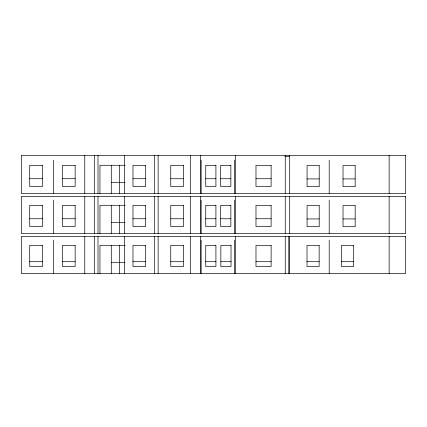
<?xml version="1.0" encoding="UTF-8"?>
<svg xmlns="http://www.w3.org/2000/svg" width="427" height="427" viewBox="0 0 427 427"><rect width="100%" height="100%" fill="white"/><g stroke="black" fill="none" stroke-linecap="round" stroke-linejoin="round"><path stroke-width="0.64" d="M284.852 156.474L289.8 156.474M125.207 165.276L99.955 165.276L99.955 193.49M29.709 178.721L42.417 178.721M62.454 178.721L75.157 178.721M132.973 178.721L145.676 178.721M170.752 178.737L183.455 178.737M205.734 178.737L215.918 178.737M220.674 178.737L230.858 178.737M255.981 178.737L271.118 178.737M307.072 178.918L319.215 178.918M343.02 178.918L355.163 178.918M111.287 182.649L125.09 182.649M125.207 205.296L99.955 205.296L99.955 233.51M29.709 218.741L42.417 218.741M62.454 218.741L75.157 218.741M132.973 218.741L145.676 218.741M170.752 218.757L183.455 218.757M205.734 218.757L215.918 218.757M220.674 218.757L230.858 218.757M255.981 218.757L271.118 218.757M307.072 218.939L319.215 218.939M343.02 218.939L355.163 218.939M111.287 222.67L125.09 222.67M125.207 245.317L99.955 245.317L99.955 273.531M29.709 261.698L42.417 261.698M62.454 261.698L75.157 261.698M132.973 261.698L145.676 261.698M170.752 261.698L183.455 261.698M205.734 261.698L215.918 261.698M220.844 261.698L231.028 261.698M255.986 261.698L271.124 261.698M307.008 261.698L319.15 261.698M341.525 261.698L353.663 261.698M111.287 262.69L125.09 262.69M389.141 155.337L389.141 193.49M389.141 196.489L389.141 233.51M389.141 236.51L389.141 273.531M329.206 160.141L329.206 193.49M329.206 200.162L329.206 233.51M329.206 240.182L329.206 273.531M289.341 155.337L289.341 193.49M289.341 196.489L289.341 233.51M289.341 236.51L289.341 273.531M288.775 236.51L288.775 273.531M285.257 155.337L285.257 193.49M285.257 196.489L285.257 233.51M285.257 236.51L285.257 273.531M235.507 155.337L235.507 193.49M235.507 196.489L235.507 233.51M235.512 236.51L235.512 273.531M234.578 160.141L234.578 193.49M234.578 200.162L234.578 233.51M234.578 240.182L234.578 273.531M201.144 160.141L201.144 193.49M201.144 200.162L201.144 233.51M201.144 240.182L201.144 273.531M200.354 155.337L200.354 193.49M200.354 196.489L200.354 233.51M200.354 236.51L200.354 273.531M190.559 155.337L190.559 193.49M190.559 196.489L190.559 233.51M190.559 236.51L190.559 273.531M158.123 155.337L158.123 193.49M158.123 196.489L158.123 233.51M158.123 236.51L158.123 273.531M154.697 155.337L154.697 193.49M154.697 196.489L154.697 233.51M154.697 236.51L154.697 273.531M124.609 155.337L124.609 193.49M124.609 196.489L124.609 233.51M124.609 236.51L124.609 273.531M119.475 165.276L119.475 193.49M119.475 205.296L119.475 233.51M119.475 245.317L119.475 273.531M111.287 165.276L111.287 193.49M111.287 205.296L111.287 233.51M111.287 245.317L111.287 273.531M98.002 155.337L98.002 193.49M98.002 196.489L98.002 233.51M98.002 236.51L98.002 273.531M94.575 155.337L94.575 193.49M94.575 196.489L94.575 233.51M94.575 236.51L94.575 273.531M84.776 155.337L84.776 193.49M84.776 196.489L84.776 233.51M84.776 236.51L84.776 273.531M53.487 160.141L53.487 193.49M53.487 200.162L53.487 233.51M53.487 240.182L53.487 273.531M405.65 155.337L21.35 155.337L21.35 193.49L405.65 193.49L405.65 155.337M42.417 165.345L29.709 165.345L29.709 186.487L42.417 186.487L42.417 165.345M75.157 165.345L62.454 165.345L62.454 186.487L75.157 186.487L75.157 165.345M145.676 165.345L132.973 165.345L132.973 186.487L145.676 186.487L145.676 165.345M183.455 165.356L170.752 165.356L170.752 186.498L183.455 186.498L183.455 165.356M215.918 165.356L205.734 165.356L205.734 186.498L215.918 186.498L215.918 165.356M230.858 165.356L220.674 165.356L220.674 186.498L230.858 186.498L230.858 165.356M271.118 165.356L255.981 165.356L255.981 186.498L271.118 186.498L271.118 165.356M319.215 165.537L307.072 165.537L307.072 186.684L319.215 186.684L319.215 165.537M355.163 165.537L343.02 165.537L343.02 186.684L355.163 186.684L355.163 165.537M405.65 196.489L21.35 196.489L21.35 233.51L405.65 233.51L405.65 196.489M42.417 205.36L29.709 205.36L29.709 226.507L42.417 226.507L42.417 205.36M75.157 205.36L62.454 205.36L62.454 226.507L75.157 226.507L75.157 205.36M145.676 205.36L132.973 205.36L132.973 226.507L145.676 226.507L145.676 205.36M183.455 205.376L170.752 205.376L170.752 226.518L183.455 226.518L183.455 205.376M215.918 205.376L205.734 205.376L205.734 226.518L215.918 226.518L215.918 205.376M230.858 205.376L220.674 205.376L220.674 226.518L230.858 226.518L230.858 205.376M271.118 205.376L255.981 205.376L255.981 226.518L271.118 226.518L271.118 205.376M319.215 205.558L307.072 205.558L307.072 226.7L319.215 226.7L319.215 205.558M355.163 205.558L343.02 205.558L343.02 226.7L355.163 226.7L355.163 205.558M405.65 236.51L21.35 236.51L21.35 273.531L405.65 273.531L405.65 236.51M42.417 245.381L29.709 245.381L29.709 266.528L42.417 266.528L42.417 245.381M75.157 245.381L62.454 245.381L62.454 266.528L75.157 266.528L75.157 245.381M145.676 245.381L132.973 245.381L132.973 266.528L145.676 266.528L145.676 245.381M183.455 245.381L170.752 245.381L170.752 266.528L183.455 266.528L183.455 245.381M215.918 245.381L205.734 245.381L205.734 266.528L215.918 266.528L215.918 245.381M231.028 245.381L220.844 245.381L220.844 266.528L231.028 266.528L231.028 245.381M271.124 245.381L255.986 245.381L255.986 266.528L271.124 266.528L271.124 245.381M319.15 245.381L307.008 245.381L307.008 266.528L319.15 266.528L319.15 245.381M353.663 245.381L341.525 245.381L341.525 266.528L353.663 266.528L353.663 245.381"/></g></svg>
